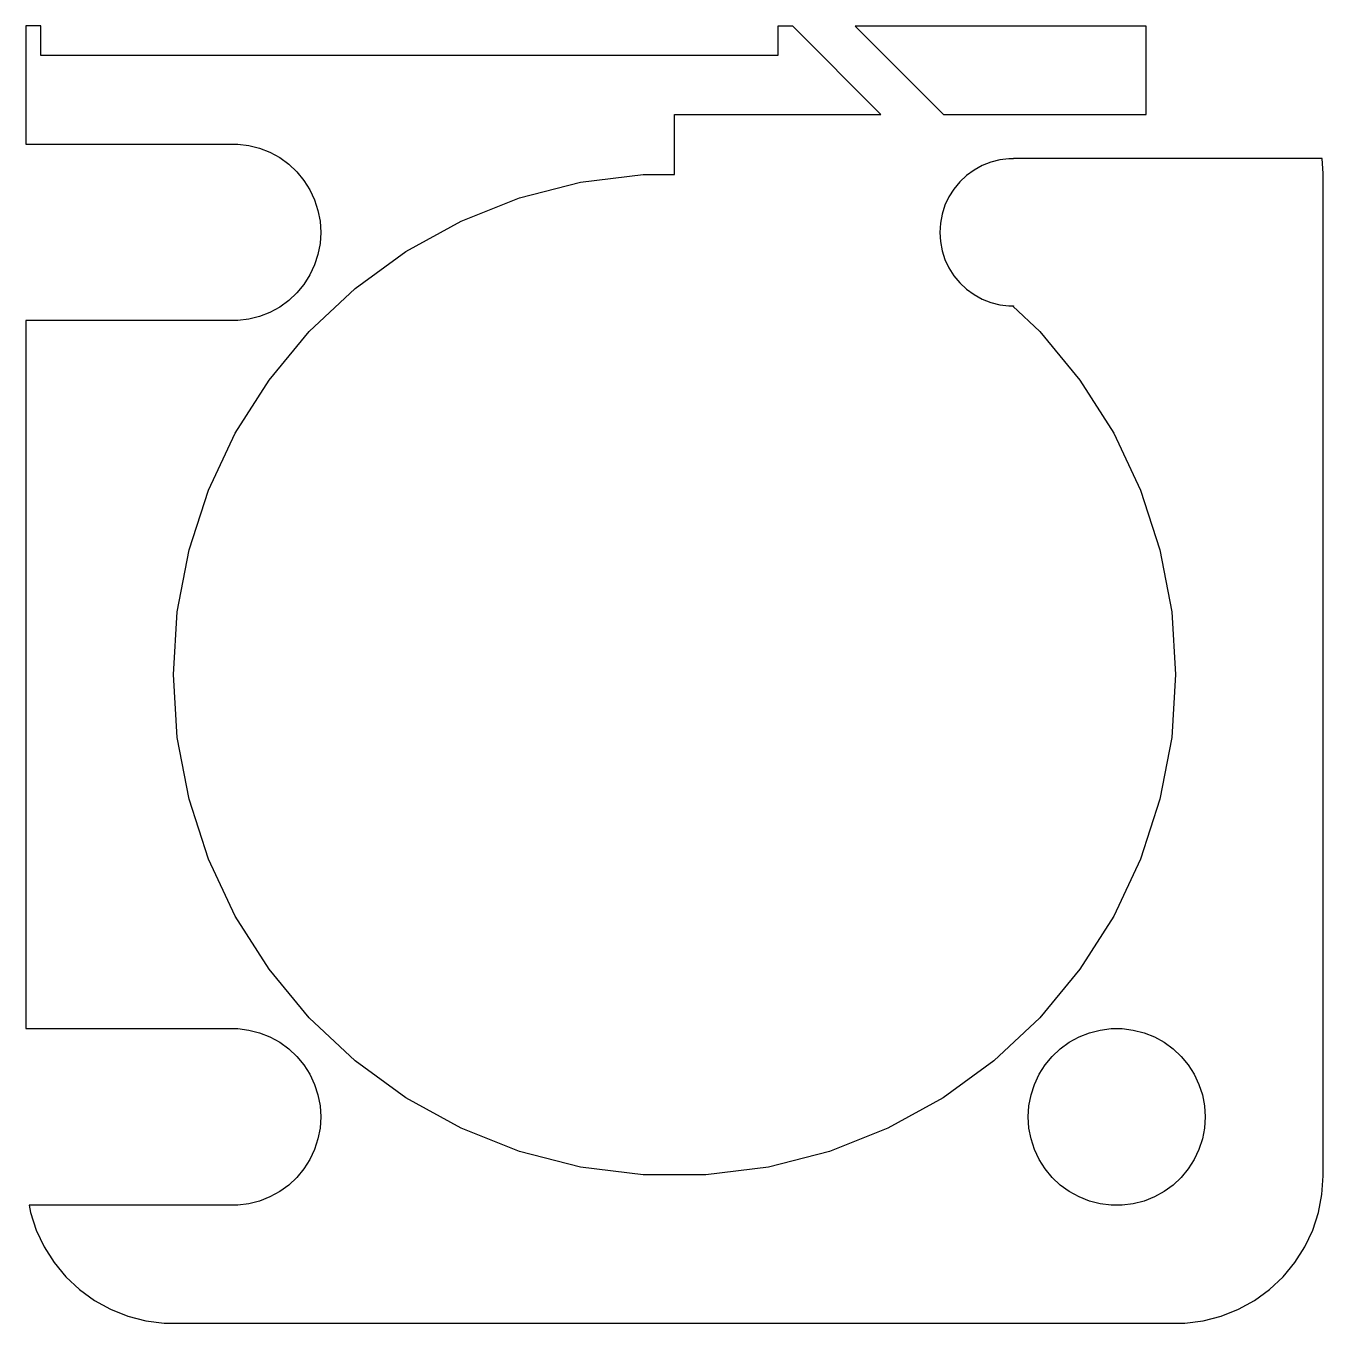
# Model space of a CAD drawing. Header units: metres. Extents: x -22 to 22, y 86 to 130.
import ezdxf

# ---------------------------------------------------------------- set-up
doc = ezdxf.new("R2010")
doc.units = ezdxf.units.M

msp = doc.modelspace()

# ---------------------------------------------------------------- linework, layer by layer
for p, q in [((-21.5, 130), (-22, 130)), ((-22, 130), (-22, 125.994)), ((-21.5, 129), (-21.5, 130)), ((4.00986, 129.99), (3.5, 129.99)), ((3.5, 129.99), (3.5, 129)), ((6.99998, 127), (4.00986, 129.99)), ((16, 129.99), (6.13118, 129.99)), ((6.13118, 129.99), (9.12131, 127)), ((16, 127), (16, 129.99)), ((3.5, 129), (-21.5, 129)), ((0, 124.966), (0, 127)), ((0, 127), (6.99998, 127)), ((9.12131, 127), (16, 127)), ((-22, 125.994), (-14.8116, 125.994)), ((-14.8116, 125.994), (-14.4379, 125.947)), ((-14.4379, 125.947), (-14.0729, 125.853)), ((-14.0729, 125.853), (-13.7227, 125.714)), ((-13.7227, 125.714), (-13.3925, 125.533)), ((-13.3925, 125.533), (-13.0877, 125.312)), ((11.0315, 125.456), (10.7274, 125.378)), ((11.343, 125.495), (11.0315, 125.456)), ((11.5, 125.495), (11.343, 125.495)), ((21.9685, 125.5), (11.5, 125.5)), ((11.5, 125.5), (11.5, 125.495)), ((22, 125), (21.9685, 125.5)), ((-13.0877, 125.312), (-12.8131, 125.054)), ((-12.8131, 125.054), (-12.5729, 124.763)), ((-3.18547, 124.699), (-1.06743, 124.966)), ((-1.06743, 124.966), (0, 124.966)), ((10.1604, 125.111), (9.90643, 124.926)), ((10.4355, 125.262), (10.1604, 125.111)), ((10.7274, 125.378), (10.4355, 125.262)), ((22, 91), (22, 125)), ((-12.5729, 124.763), (-12.3711, 124.445)), ((-5.25328, 124.168), (-3.18547, 124.699)), ((9.67757, 124.711), (9.47745, 124.469)), ((9.90643, 124.926), (9.67757, 124.711)), ((-12.3711, 124.445), (-12.2107, 124.104)), ((-12.2107, 124.104), (-12.0942, 123.746)), ((-7.23824, 123.382), (-5.25328, 124.168)), ((9.30922, 124.204), (9.17555, 123.92)), ((9.47745, 124.469), (9.30922, 124.204)), ((-12.0942, 123.746), (-12.0237, 123.376)), ((9.17555, 123.92), (9.07854, 123.622)), ((-12.0237, 123.376), (-12, 123)), ((-9.10905, 122.354), (-7.23824, 123.382)), ((9.0197, 123.313), (9, 123)), ((9.07854, 123.622), (9.0197, 123.313)), ((-12, 123), (-12.0237, 122.624)), ((9, 123), (9.0197, 122.687)), ((-12.0237, 122.624), (-12.0942, 122.254)), ((-10.8362, 121.099), (-9.10905, 122.354)), ((9.0197, 122.687), (9.07854, 122.378)), ((9.07854, 122.378), (9.17555, 122.08)), ((-12.2107, 121.896), (-12.3711, 121.555)), ((-12.0942, 122.254), (-12.2107, 121.896)), ((9.17555, 122.08), (9.30922, 121.796)), ((-12.3711, 121.555), (-12.5729, 121.237)), ((9.30922, 121.796), (9.47745, 121.531)), ((9.47745, 121.531), (9.67757, 121.289)), ((-12.5729, 121.237), (-12.8131, 120.946)), ((-12.3925, 119.637), (-10.8362, 121.099)), ((9.67757, 121.289), (9.90643, 121.074)), ((9.90643, 121.074), (10.1604, 120.889)), ((-13.0877, 120.688), (-13.3925, 120.467)), ((-12.8131, 120.946), (-13.0877, 120.688)), ((10.1604, 120.889), (10.4355, 120.738)), ((10.4355, 120.738), (10.7274, 120.622)), ((10.7274, 120.622), (11.0315, 120.544)), ((-14.0729, 120.147), (-14.4379, 120.053)), ((-13.7227, 120.286), (-14.0729, 120.147)), ((-13.3925, 120.467), (-13.7227, 120.286)), ((11.0315, 120.544), (11.343, 120.505)), ((11.343, 120.505), (11.5, 120.505)), ((11.5, 120.5), (11.4738, 120.5)), ((11.4738, 120.5), (12.3925, 119.637)), ((11.5, 120.505), (11.5, 120.5)), ((-14.8116, 120.006), (-22, 120.006)), ((-22, 120.006), (-22, 95.9941)), ((-14.4379, 120.053), (-14.8116, 120.006)), ((-13.7533, 117.992), (-12.3925, 119.637)), ((12.3925, 119.637), (13.7533, 117.992)), ((-14.8972, 116.19), (-13.7533, 117.992)), ((13.7533, 117.992), (14.8972, 116.19)), ((-15.8062, 114.258), (-14.8972, 116.19)), ((14.8972, 116.19), (15.8062, 114.258)), ((-16.4659, 112.228), (-15.8062, 114.258)), ((15.8062, 114.258), (16.4659, 112.228)), ((-16.8659, 110.131), (-16.4659, 112.228)), ((16.4659, 112.228), (16.8659, 110.131)), ((-17, 108), (-16.8659, 110.131)), ((16.8659, 110.131), (17, 108)), ((-16.8659, 105.869), (-17, 108)), ((17, 108), (16.8659, 105.869)), ((-16.4659, 103.772), (-16.8659, 105.869)), ((16.8659, 105.869), (16.4659, 103.772)), ((-15.8062, 101.742), (-16.4659, 103.772)), ((16.4659, 103.772), (15.8062, 101.742)), ((-14.8972, 99.8102), (-15.8062, 101.742)), ((15.8062, 101.742), (14.8972, 99.8102)), ((-13.7533, 98.0077), (-14.8972, 99.8102)), ((14.8972, 99.8102), (13.7533, 98.0077)), ((-12.3925, 96.3627), (-13.7533, 98.0077)), ((13.7533, 98.0077), (12.3925, 96.3627)), ((-10.8362, 94.9013), (-12.3925, 96.3627)), ((12.3925, 96.3627), (10.8362, 94.9013)), ((-22, 95.9941), (-14.8116, 95.9941)), ((-14.8116, 95.9941), (-14.4379, 95.9469)), ((-14.4379, 95.9469), (-14.0729, 95.8532)), ((14.0729, 95.8532), (14.4379, 95.9469)), ((14.4379, 95.9469), (14.8116, 95.9941)), ((14.8116, 95.9941), (15.1884, 95.9941)), ((15.1884, 95.9941), (15.5621, 95.9469)), ((15.5621, 95.9469), (15.927, 95.8532)), ((-14.0729, 95.8532), (-13.7227, 95.7145)), ((-13.7227, 95.7145), (-13.3925, 95.533)), ((-13.3925, 95.533), (-13.0877, 95.3116)), ((13.0877, 95.3116), (13.3925, 95.533)), ((13.3925, 95.533), (13.7227, 95.7145)), ((13.7227, 95.7145), (14.0729, 95.8532)), ((15.927, 95.8532), (16.2773, 95.7145)), ((16.2773, 95.7145), (16.6075, 95.533)), ((16.6075, 95.533), (16.9123, 95.3116)), ((-13.0877, 95.3116), (-12.8131, 95.0536)), ((-12.8131, 95.0536), (-12.5729, 94.7634)), ((12.5729, 94.7634), (12.8131, 95.0536)), ((12.8131, 95.0536), (13.0877, 95.3116)), ((16.9123, 95.3116), (17.1869, 95.0536)), ((17.1869, 95.0536), (17.427, 94.7634)), ((-12.5729, 94.7634), (-12.3711, 94.4453)), ((-9.10905, 93.6464), (-10.8362, 94.9013)), ((10.8362, 94.9013), (9.10905, 93.6464)), ((12.3711, 94.4453), (12.5729, 94.7634)), ((17.427, 94.7634), (17.6289, 94.4453)), ((-12.3711, 94.4453), (-12.2107, 94.1044)), ((12.2107, 94.1044), (12.3711, 94.4453)), ((17.6289, 94.4453), (17.7893, 94.1044)), ((-12.2107, 94.1044), (-12.0942, 93.7461)), ((-12.0942, 93.7461), (-12.0237, 93.376)), ((12.0237, 93.376), (12.0942, 93.7461)), ((12.0942, 93.7461), (12.2107, 94.1044)), ((17.7893, 94.1044), (17.9057, 93.7461)), ((17.9057, 93.7461), (17.9763, 93.376)), ((-12.0237, 93.376), (-12, 93)), ((-7.23824, 92.618), (-9.10905, 93.6464)), ((9.10905, 93.6464), (7.23824, 92.618)), ((12, 93), (12.0237, 93.376)), ((17.9763, 93.376), (18, 93)), ((-12, 93), (-12.0237, 92.624)), ((12.0237, 92.624), (12, 93)), ((18, 93), (17.9763, 92.624)), ((-12.0237, 92.624), (-12.0942, 92.2539)), ((-5.25328, 91.832), (-7.23824, 92.618)), ((7.23824, 92.618), (5.25328, 91.832)), ((12.0942, 92.2539), (12.0237, 92.624)), ((17.9763, 92.624), (17.9057, 92.2539)), ((-12.0942, 92.2539), (-12.2107, 91.8956)), ((12.2107, 91.8956), (12.0942, 92.2539)), ((17.9057, 92.2539), (17.7893, 91.8956)), ((-12.3711, 91.5547), (-12.5729, 91.2366)), ((-12.2107, 91.8956), (-12.3711, 91.5547)), ((-3.18547, 91.3011), (-5.25328, 91.832)), ((5.25328, 91.832), (3.18547, 91.3011)), ((12.3711, 91.5547), (12.2107, 91.8956)), ((12.5729, 91.2366), (12.3711, 91.5547)), ((17.6289, 91.5547), (17.427, 91.2366)), ((17.7893, 91.8956), (17.6289, 91.5547)), ((-12.5729, 91.2366), (-12.8131, 90.9464)), ((-1.06743, 91.0336), (-3.18547, 91.3011)), ((3.18547, 91.3011), (1.06743, 91.0336)), ((12.8131, 90.9464), (12.5729, 91.2366)), ((17.427, 91.2366), (17.1869, 90.9464)), ((-13.0877, 90.6885), (-13.3925, 90.467)), ((-12.8131, 90.9464), (-13.0877, 90.6885)), ((1.06743, 91.0336), (-1.06743, 91.0336)), ((13.0877, 90.6885), (12.8131, 90.9464)), ((13.3925, 90.467), (13.0877, 90.6885)), ((16.9123, 90.6885), (16.6075, 90.467)), ((17.1869, 90.9464), (16.9123, 90.6885)), ((21.9606, 90.3733), (22, 91)), ((-13.7227, 90.2855), (-14.0729, 90.1468)), ((-13.3925, 90.467), (-13.7227, 90.2855)), ((13.7227, 90.2855), (13.3925, 90.467)), ((14.0729, 90.1468), (13.7227, 90.2855)), ((16.2773, 90.2855), (15.927, 90.1468)), ((16.6075, 90.467), (16.2773, 90.2855)), ((21.8429, 89.7566), (21.9606, 90.3733)), ((-14.8116, 90.0059), (-21.8905, 90.0059)), ((-21.8905, 90.0059), (-21.8429, 89.7566)), ((-14.4379, 90.0531), (-14.8116, 90.0059)), ((-14.0729, 90.1468), (-14.4379, 90.0531)), ((14.4379, 90.0531), (14.0729, 90.1468)), ((14.8116, 90.0059), (14.4379, 90.0531)), ((15.1884, 90.0059), (14.8116, 90.0059)), ((15.5621, 90.0531), (15.1884, 90.0059)), ((15.927, 90.1468), (15.5621, 90.0531)), ((-21.8429, 89.7566), (-21.6489, 89.1594)), ((21.6489, 89.1594), (21.8429, 89.7566)), ((-21.6489, 89.1594), (-21.3815, 88.5912)), ((21.3815, 88.5912), (21.6489, 89.1594)), ((-21.3815, 88.5912), (-21.0451, 88.0611)), ((21.0451, 88.0611), (21.3815, 88.5912)), ((-21.0451, 88.0611), (-20.6448, 87.5773)), ((20.6448, 87.5773), (21.0451, 88.0611)), ((-20.6448, 87.5773), (-20.1871, 87.1474)), ((20.1871, 87.1474), (20.6448, 87.5773)), ((-20.1871, 87.1474), (-19.6791, 86.7784)), ((19.6791, 86.7784), (20.1871, 87.1474)), ((-19.6791, 86.7784), (-19.1289, 86.4759)), ((19.1289, 86.4759), (19.6791, 86.7784)), ((-19.1289, 86.4759), (-18.5451, 86.2447)), ((-18.5451, 86.2447), (-17.9369, 86.0886)), ((17.9369, 86.0886), (18.5451, 86.2447)), ((18.5451, 86.2447), (19.1289, 86.4759)), ((-17.9369, 86.0886), (-17.3139, 86.0099)), ((-17.3139, 86.0099), (17.3139, 86.0099)), ((17.3139, 86.0099), (17.9369, 86.0886))]:
    msp.add_line(p, q)

doc.saveas('drawing.dxf')
